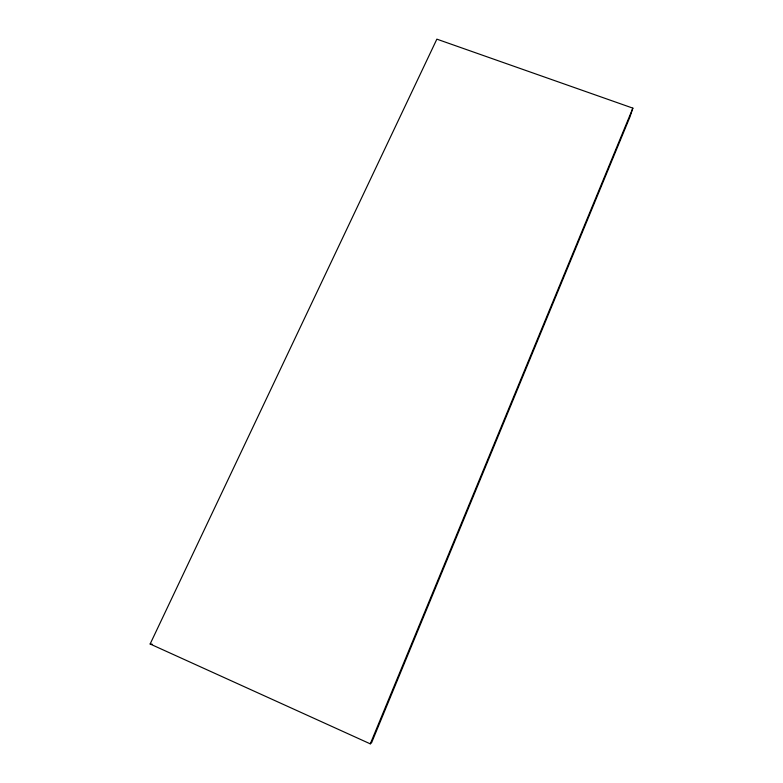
<?xml version="1.0" encoding="UTF-8"?>
<svg xmlns="http://www.w3.org/2000/svg" width="783" height="783" viewBox="0 0 783 783"><rect width="100%" height="100%" fill="white"/><g stroke="black" fill="none" stroke-linecap="round" stroke-linejoin="round"><path stroke-width="1.17" d="M632.86 108.142L630.051 116.687L371.622 742.636L370.281 743.85L150.14 643.998L436.865 39.15L632.86 108.142L370.281 743.85M150.14 643.998L152.156 644.203"/></g></svg>
